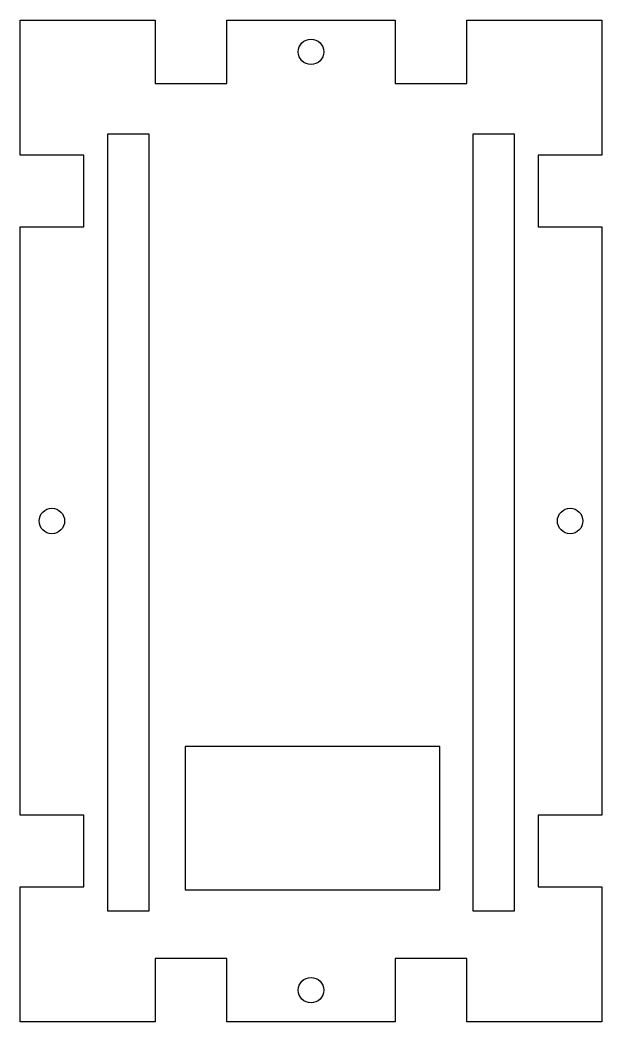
# Model space of a CAD drawing. Header units: millimetres. Extents: x -18.3 to 18.3, y -31.5 to 31.5.
import ezdxf

# ---------------------------------------------------------------- set-up
doc = ezdxf.new("R2010")
doc.units = ezdxf.units.MM
doc.layers.get('0').update_dxf_attribs({"linetype": 'CONTINUOUS'})

msp = doc.modelspace()

# ---------------------------------------------------------------- linework, layer by layer
for points in [[(-18.285, 18.5), (-14.285, 18.5), (-14.285, 23), (-18.285, 23), (-18.285, 31.5), (-9.785, 31.5), (-9.785, 27.5), (-5.285, 27.5), (-5.285, 31.5), (5.285, 31.5), (5.285, 27.5), (9.785, 27.5), (9.785, 31.5), (18.285, 31.5), (18.285, 23), (14.285, 23), (14.285, 18.5), (18.285, 18.5), (18.285, -18.5), (14.285, -18.5), (14.285, -23), (18.285, -23), (18.285, -31.5), (9.785, -31.5), (9.785, -27.5), (5.285, -27.5), (5.285, -31.5), (-5.285, -31.5), (-5.285, -27.5), (-9.785, -27.5), (-9.785, -31.5), (-18.285, -31.5), (-18.285, -23), (-14.285, -23), (-14.285, -18.5), (-18.285, -18.5)], [(-10.165, 24.32), (-12.785, 24.32), (-12.785, -24.52), (-10.165, -24.52)], [(10.165, 24.32), (10.165, -24.52), (12.785, -24.52), (12.785, 24.32)], [(8.089, -14.182), (-7.911, -14.182), (-7.911, -23.182), (8.089, -23.182)]]:
    msp.add_lwpolyline(points, close=True)
for centre in [(0, 29.5), (-16.285, 0), (16.285, 0), (0, -29.5)]:
    msp.add_circle(centre, 0.8)

doc.saveas('drawing.dxf')
